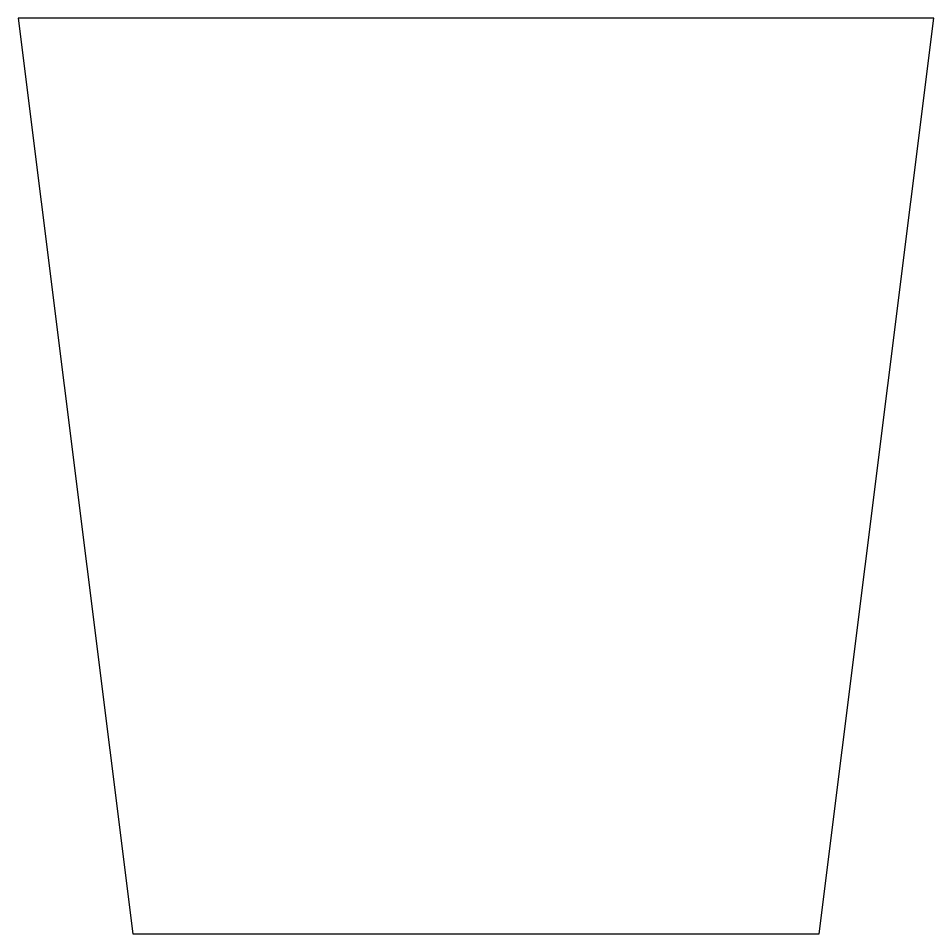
# Model space of a CAD drawing. Extents: x -1 to 1, y -1 to 1.
import ezdxf

# ---------------------------------------------------------------- set-up
doc = ezdxf.new("R2010")
doc.units = 0

msp = doc.modelspace()

# ---------------------------------------------------------------- linework, layer by layer
msp.add_lwpolyline([(-0.75, -1), (0.75, -1), (1, 1), (-1, 1)], close=True)

doc.saveas('drawing.dxf')
